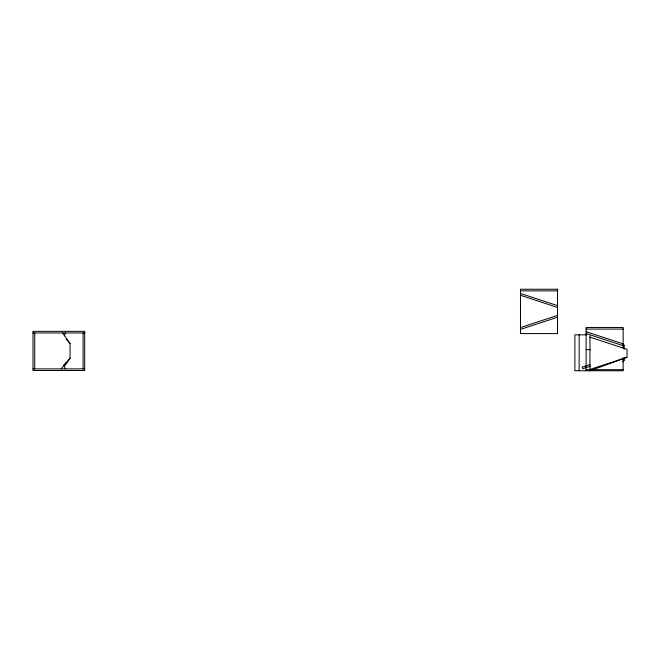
<?xml version="1.0" encoding="UTF-8"?>
<svg xmlns="http://www.w3.org/2000/svg" width="660" height="660" viewBox="0 0 660 660"><rect width="100%" height="100%" fill="white"/><g stroke="black" fill="none" stroke-linecap="round" stroke-linejoin="round"><path stroke-width="0.99" d="M64.375 335.825L65.315 332.953M63.69 365.632L66 362.389M64.3 366.457L70.051 358.397L70.051 343.431L62.576 332.953M622.99 361.894L624.137 360.277L624.137 358.075M61.132 368.874L70.051 358.157M622.867 361.573L624.137 360.038M589.949 337.153L627 349.313L627 357.291L589.949 370.763L589.949 335.858M520.484 327.566L557.535 315.406M520.484 329.381L557.535 317.221M590.015 364.526L582.219 367.084L582.763 368.717L590.552 366.16M589.949 369.451L627 357.291M520.484 290.854L557.535 290.854M586.113 329.092L623.155 329.092M33 332.953L84.703 332.953M586.856 334.834L574.885 334.834L574.885 370.763L623.155 370.763L623.155 357.671M586.113 349.66L590.23 349.66M33 368.874L84.703 368.874M586.113 369.683L623.155 369.683M520.484 293.461L557.535 305.621M520.484 295.267L557.535 307.436M586.113 331.7L623.155 343.86M586.113 333.506L623.155 345.675M622.867 344.025L624.137 345.56M66.223 339.083L70.051 343.678M622.99 343.703L624.137 345.32L624.137 349.247M586.113 365.805L586.649 367.447M64.053 365.046L65.315 368.874M623.155 347.663L623.155 327.475L586.113 327.475L586.113 370.763M579.142 334.834L579.142 370.763M83.086 332.953L83.086 368.874M34.724 332.953L34.724 368.874M557.535 289.237L520.484 289.237L520.484 333.597L557.535 333.597L557.535 289.237M84.703 331.337L33 331.337L33 370.491L84.703 370.491L84.703 331.337"/></g></svg>
